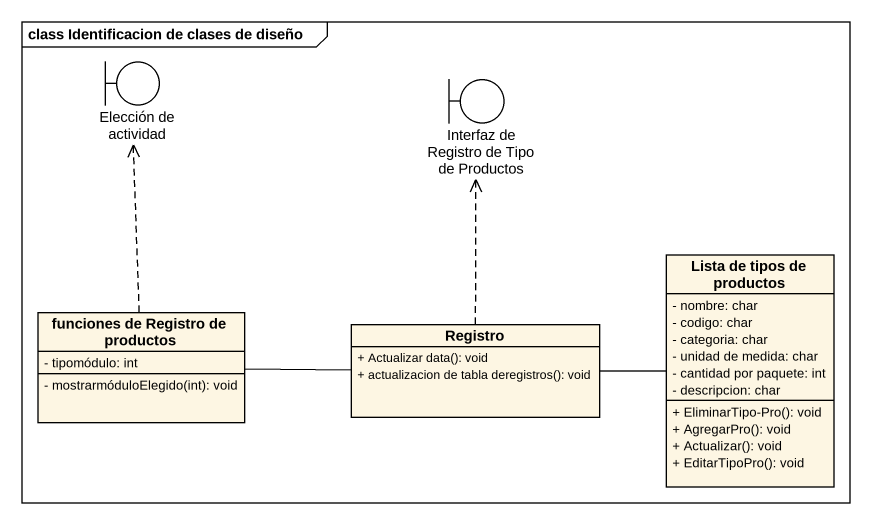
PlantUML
@startuml
mainframe class Identificacion de clases de diseño
allowmixing
hide circle
hide empty members
skinparam classAttributeIconSize 0
boundary "Elección de actividad" as Elección_de_actividad
boundary "Interfaz de Registro de Tipo de Productos" as Interfaz_de_Registro_de
class "Lista de tipos de productos" as Lista_de_tipos_de_productos {
  - nombre: char
  - codigo: char
  - categoria: char
  - unidad de medida: char
  - cantidad por paquete: int
  - descripcion: char
  + EliminarTipo-Pro(): void
  + AgregarPro(): void
  + Actualizar(): void
  + EditarTipoPro(): void
}
class "funciones de Registro de productos" as funciones_de_Registro_de {
  - tipomódulo: int
  - mostrarmóduloElegido(int): void
}
class Registro {
  + Actualizar data(): void
  + actualizacion de tabla deregistros(): void
}
Lista_de_tipos_de_productos -left- Registro
funciones_de_Registro_de .up.> Elección_de_actividad
funciones_de_Registro_de -right- Registro
Registro .up.> Interfaz_de_Registro_de
@enduml
